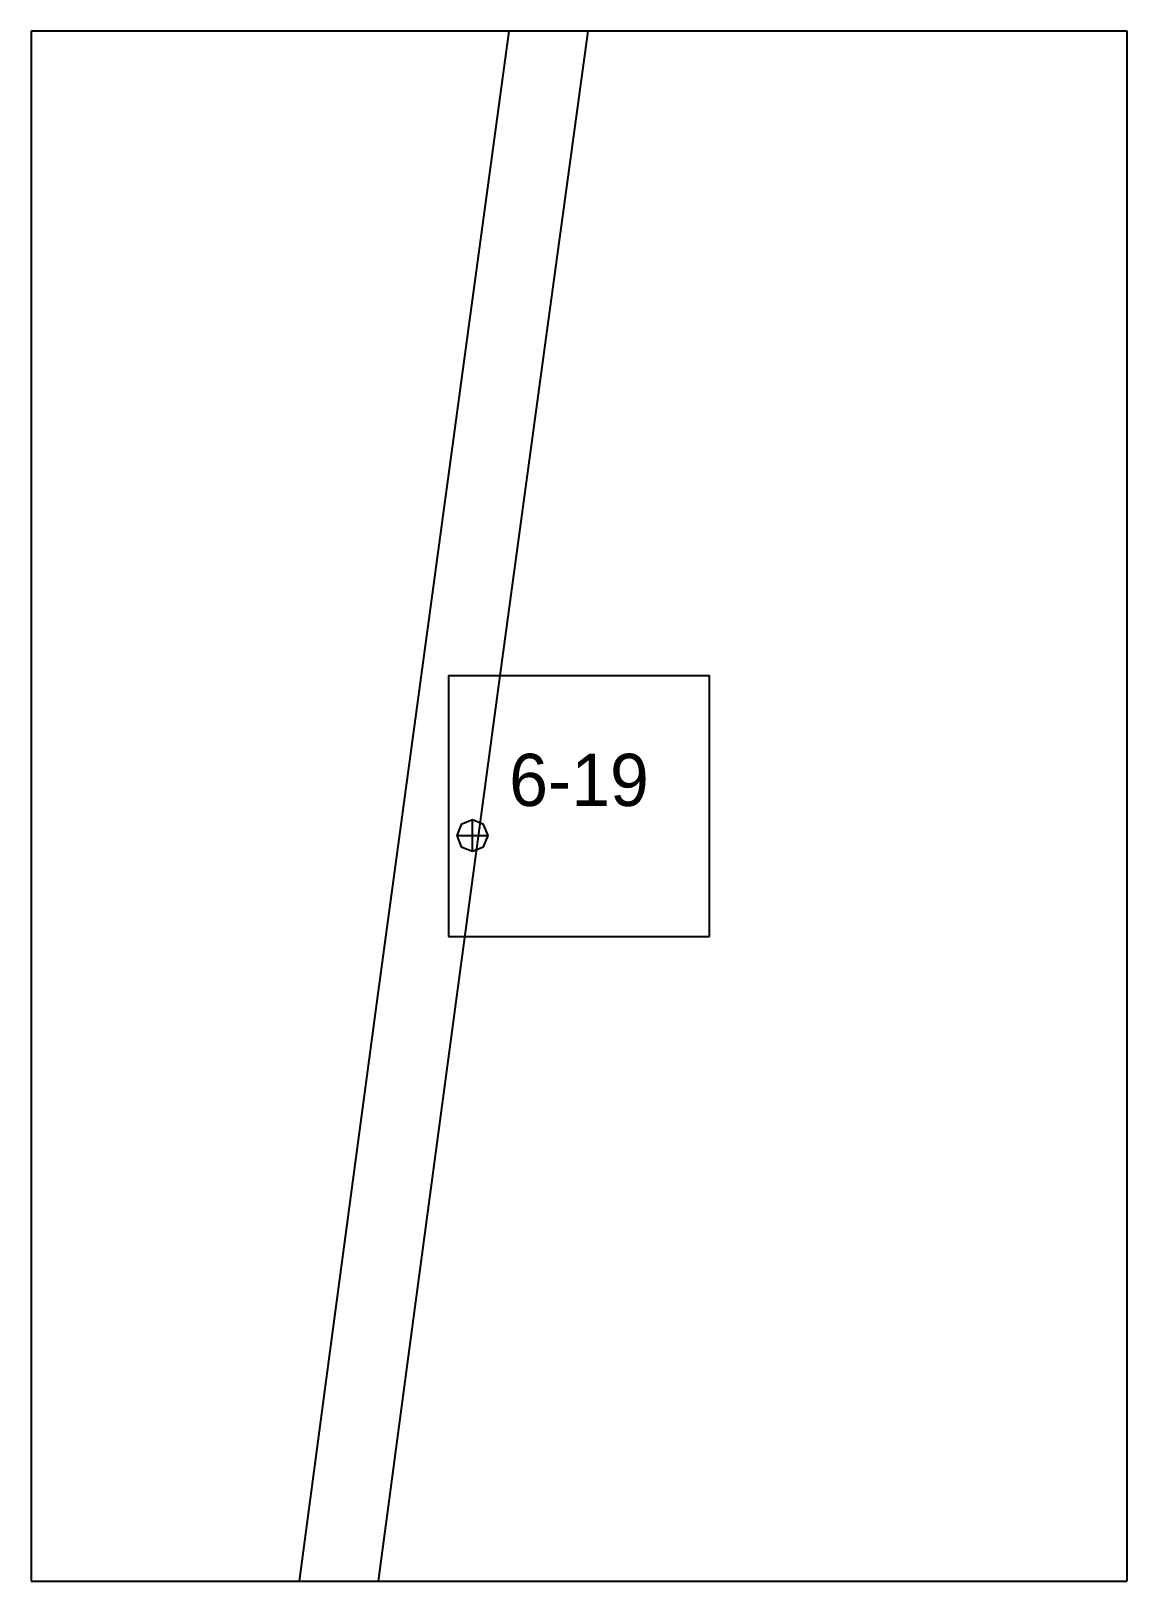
# Paper-space layout 'Plan 6-19' of a CAD drawing. Header units: metres, sheet in millimetres. Extents: x 0 to 210, y 0 to 297.
# The model-space entities are those that its viewports show. They can reach past a viewport. Long polylines and large blocks are cut down to what shows.
import ezdxf
from ezdxf.enums import TextEntityAlignment as Align

# ---------------------------------------------------------------- set-up
doc = ezdxf.new("R2010")
doc.units = ezdxf.units.M
for name, color, linetype in [('default', 7, 'Continuous'), ('TEXTLAYER', 7, 'Continuous'), ('VIEWPORTS', 7, 'Continuous')]:
    doc.layers.add(name, color=color, linetype=linetype)

msp = doc.modelspace()

# ---------------------------------------------------------------- linework, layer by layer
at = {"color": 9}
for p, q in [((3780, -1188), (3780, -1485)), ((3780, -1188), (3780, -1485)), ((3990, -1188), (3990, -1485)), ((3570, -1485), (3780, -1485)), ((3570, -1485), (3780, -1485)), ((3780, -1485), (3990, -1485)), ((3780, -1485), (3780, -1782)), ((3780, -1485), (3990, -1485)), ((3780, -1485), (3780, -1782)), ((3990, -1485), (3990, -1782)), ((3860, -1608.5), (3910, -1608.5)), ((3860, -1608.5), (3860, -1658.5)), ((3910, -1658.5), (3910, -1608.5)), ((3860, -1658.5), (3910, -1658.5)), ((3570, -1782), (3780, -1782)), ((3570, -1782), (3780, -1782)), ((3780, -1782), (3990, -1782)), ((3780, -1782), (3780, -2079)), ((3780, -1782), (3990, -1782)), ((3780, -1782), (3780, -2079)), ((3990, -1782), (3990, -2079))]:
    msp.add_line(p, q, dxfattribs=at)
at = {"layer": 'default', "color": 7, "linetype": 'Continuous'}
for p, q in [((3886.92, -1483.89), (3895.12, -1424.25)), ((3863.68, -1543.18), (3872.06, -1481.86)), ((3878.54, -1545.2), (3886.92, -1483.89)), ((3855.13, -1606.05), (3863.68, -1543.18)), ((3869.99, -1608.07), (3878.54, -1545.2)), ((3846.42, -1670.4), (3855.13, -1606.05)), ((3861.29, -1672.4), (3869.99, -1608.07)), ((3864.57, -1636.18), (3862.45, -1637.06)), ((3866.69, -1637.06), (3864.57, -1636.18)), ((3864.57, -1642.18), (3864.57, -1636.18)), ((3862.45, -1637.06), (3861.57, -1639.18)), ((3861.57, -1639.18), (3862.45, -1641.3)), ((3861.57, -1639.18), (3867.57, -1639.18)), ((3867.57, -1639.18), (3866.69, -1637.06)), ((3866.69, -1641.3), (3867.57, -1639.18)), ((3862.45, -1641.3), (3864.57, -1642.18)), ((3864.57, -1642.18), (3866.69, -1641.3)), ((3837.58, -1736.04), (3846.42, -1670.4)), ((3852.45, -1738.04), (3861.29, -1672.4)), ((3828.62, -1802.86), (3837.58, -1736.04)), ((3843.49, -1804.84), (3852.45, -1738.04))]:
    msp.add_line(p, q, dxfattribs=at)

# ---------------------------------------------------------------- texts
at = {"layer": 'TEXTLAYER', "color": 1}
msp.add_text('6-19', height=10, dxfattribs=at).set_placement((3885, -1633.5), align=Align.CENTER)

psp = doc.layouts.new('Plan 6-19')

# ---------------------------------------------------------------- viewports
at = {"layer": 'VIEWPORTS'}
psp.add_viewport(center=(105, 148.5), size=(210, 297), view_center_point=(3885, -1633.5), view_height=297, dxfattribs=at)

doc.saveas('drawing.dxf')
